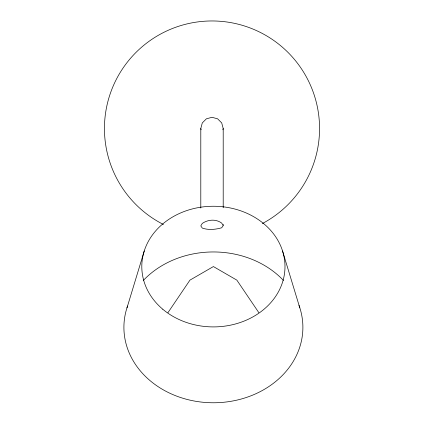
<?xml version="1.0" encoding="UTF-8"?>
<svg xmlns="http://www.w3.org/2000/svg" width="424" height="424" viewBox="0 0 424 424"><rect width="100%" height="100%" fill="white"/><g stroke="black" fill="none" stroke-linecap="round" stroke-linejoin="round"><path stroke-width="0.64" d="M200.796 208.004L200.796 128.514L202.296 122.912L206.398 118.81L212 117.31L217.602 118.81L221.704 122.912L223.204 128.514L223.204 207.765M222.87 129.76L223.204 128.514M126.993 307.835L144.271 250.96M167.952 312.658L189.941 280.132L213.399 266.564L236.852 280.132L258.841 312.658M223.204 225.6L221.704 227.778C215.524 229.548 208.481 230.269 202.296 228.07L200.796 225.886L202.296 223.395C208.062 219.484 215.927 218.816 221.704 223.103L223.204 225.6L223.204 224.275M282.522 250.96L299.805 307.835M200.796 128.514L201.13 129.76M299.01 305.397A89.49 75.408 0 0 1 213.776 402.768A89.49 75.408 0 0 1 127.571 306.006M143.328 280.455A89.49 75.408 0 0 1 283.465 280.455M163.42 224.471A107.553 107.553 0 0 1 127.942 61.416A107.553 107.553 0 0 1 294.807 59.879A107.553 107.553 0 0 1 262.334 223.565M162.763 309.229A71.592 60.325 0 0 0 282.548 282.209A71.592 60.325 0 0 0 194.881 208.306A71.592 60.325 0 0 0 162.763 309.229"/></g></svg>
